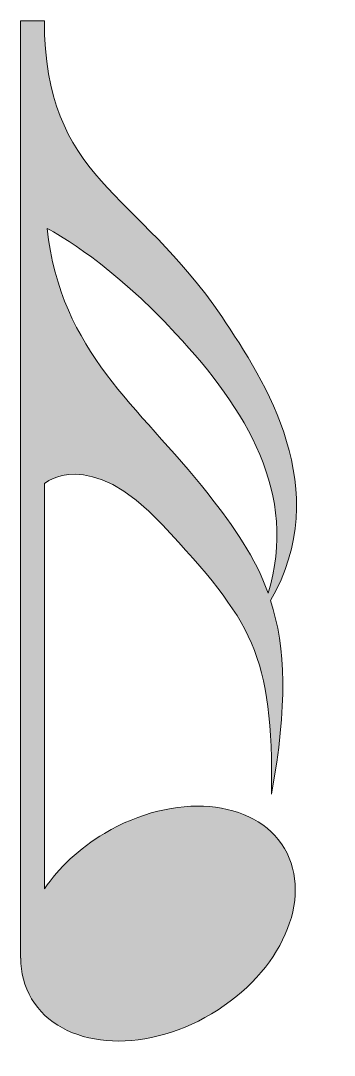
# Model space of a CAD drawing. Header units: inches. Extents: x 45 to 55.4, y -67.3 to -32.9.
import ezdxf

# ---------------------------------------------------------------- set-up
doc = ezdxf.new("R2010")
doc.units = ezdxf.units.IN
doc.header["$MEASUREMENT"] = 0
doc.layers.add('Layer 1', color=7, linetype='Continuous')

msp = doc.modelspace()

# ---------------------------------------------------------------- hatches: boundary and pattern name
at = {"layer": 'Layer 1', "true_color": 0x231f20}
h = msp.add_hatch(color=250, dxfattribs=at)
h.dxf.hatch_style = 2
edge = h.paths.add_edge_path()
edge.add_spline(control_points=[(47.76, -59.926), (46.917, -60.428), (46.24, -61.072), (45.763, -61.767), (45.763, -61.767), (45.763, -48.311), (45.763, -48.311), (45.763, -48.311), (47.225, -47.025), (49.685, -49.675), (52.683, -52.905), (53.374, -53.957), (53.312, -58.628), (53.85, -55.672), (53.787, -53.754), (53.284, -52.194), (55.402, -48.505), (53.122, -44.927), (51.659, -42.761), (48.821, -38.56), (45.763, -38.201), (45.763, -32.933), (45.763, -32.933), (44.975, -32.933), (44.975, -32.933), (44.975, -32.933), (44.975, -64.073), (44.975, -64.073), (44.975, -64.073), (44.976, -64.073), (44.976, -64.073), (44.98, -64.552), (45.095, -65.01), (45.338, -65.42), (46.322, -67.075), (49, -67.299), (51.321, -65.92), (53.641, -64.541), (54.725, -62.082), (53.743, -60.427), (52.759, -58.772), (50.081, -58.548), (47.76, -59.926)], knot_values=[0, 0, 0, 0, 1, 1, 1, 2, 2, 2, 3, 3, 3, 4, 4, 4, 5, 5, 5, 6, 6, 6, 7, 7, 7, 8, 8, 8, 9, 9, 9, 10, 10, 10, 11, 11, 11, 12, 12, 12, 13, 13, 13, 14, 14, 14, 14], degree=3, periodic=1)
edge = h.paths.add_edge_path()
edge.add_spline(control_points=[(50.138, -43.331), (52.473, -45.846), (54.212, -48.648), (53.201, -51.947), (52.773, -50.759), (52.084, -49.766), (51.205, -48.652), (48.855, -45.672), (46.332, -43.986), (45.851, -39.835), (46.254, -40.043), (47.987, -41.014), (50.138, -43.331)], knot_values=[0, 0, 0, 0, 1, 1, 1, 2, 2, 2, 3, 3, 3, 4, 4, 4, 4], degree=3, periodic=1)

# ---------------------------------------------------------------- linework, layer by layer
at = {"layer": 'Layer 1', "lineweight": 0}
for points, knots in [([(47.76, -59.926), (46.917, -60.428), (46.24, -61.072), (45.763, -61.767), (45.763, -61.767), (45.763, -48.311), (45.763, -48.311), (45.763, -48.311), (47.225, -47.025), (49.685, -49.675), (52.683, -52.905), (53.374, -53.957), (53.312, -58.628), (53.85, -55.672), (53.787, -53.754), (53.284, -52.194), (55.402, -48.505), (53.122, -44.927), (51.659, -42.761), (48.821, -38.56), (45.763, -38.201), (45.763, -32.933), (45.763, -32.933), (44.975, -32.933), (44.975, -32.933), (44.975, -32.933), (44.975, -64.073), (44.975, -64.073), (44.975, -64.073), (44.976, -64.073), (44.976, -64.073), (44.98, -64.552), (45.095, -65.01), (45.338, -65.42), (46.322, -67.075), (49, -67.299), (51.321, -65.92), (53.641, -64.541), (54.725, -62.082), (53.743, -60.427), (52.759, -58.772), (50.081, -58.548), (47.76, -59.926)], [0, 0, 0, 0, 1, 1, 1, 2, 2, 2, 3, 3, 3, 4, 4, 4, 5, 5, 5, 6, 6, 6, 7, 7, 7, 8, 8, 8, 9, 9, 9, 10, 10, 10, 11, 11, 11, 12, 12, 12, 13, 13, 13, 14, 14, 14, 14]), ([(50.138, -43.331), (52.473, -45.846), (54.212, -48.648), (53.201, -51.947), (52.773, -50.759), (52.084, -49.766), (51.205, -48.652), (48.855, -45.672), (46.332, -43.986), (45.851, -39.835), (46.254, -40.043), (47.987, -41.014), (50.138, -43.331)], [0, 0, 0, 0, 1, 1, 1, 2, 2, 2, 3, 3, 3, 4, 4, 4, 4])]:
    msp.add_open_spline(points, degree=3, knots=knots, dxfattribs=at)

doc.saveas('drawing.dxf')
